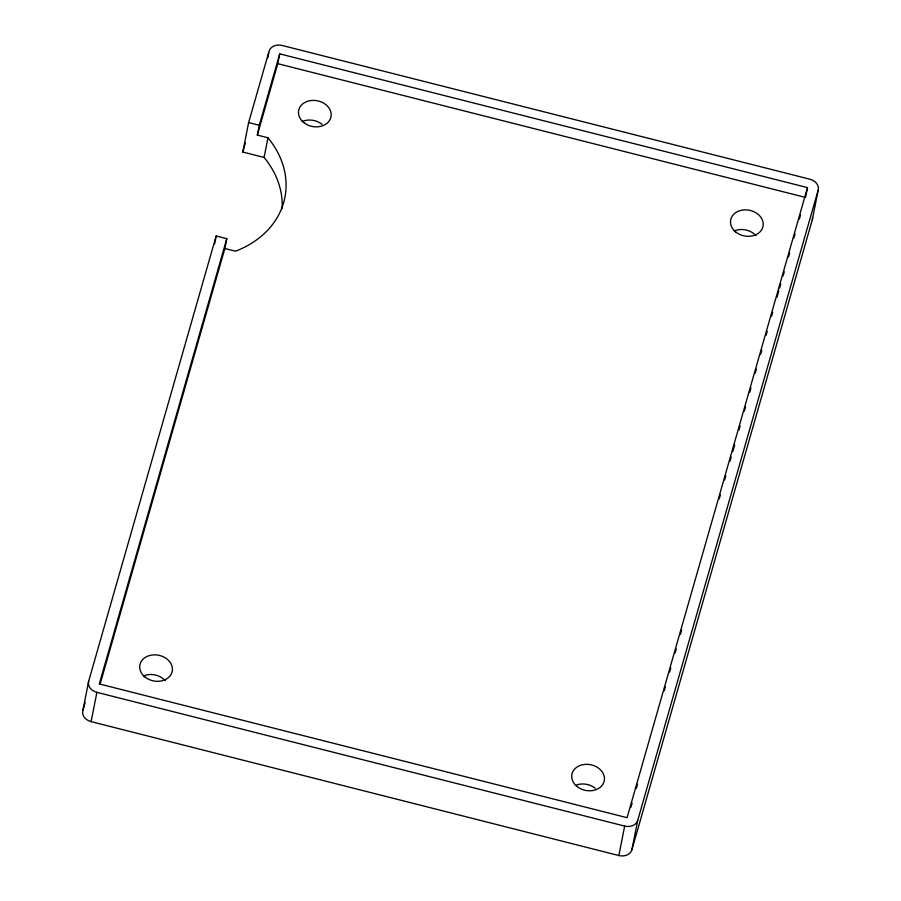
<?xml version="1.0" encoding="UTF-8"?>
<svg xmlns="http://www.w3.org/2000/svg" width="901" height="901" viewBox="0 0 901 901"><rect width="100%" height="100%" fill="white"/><g stroke="black" fill="none" stroke-linecap="round" stroke-linejoin="round"><path stroke-width="1.35" d="M282.092 208.604A99.898 79.367 11.2 0 0 264.083 157.427L242.797 152.032L248.631 122.57L269.084 51.166A10.981 8.728 11.2 0 1 282.126 45.467L809.909 179.209A10.981 8.728 11.2 0 1 818.142 190.302L812.308 219.765L631.883 849.834A10.981 8.728 11.2 0 1 618.841 855.533L91.091 721.633A10.981 8.728 11.2 0 1 82.858 710.54L88.658 681.235L216.161 235.983L226.804 238.686L224.856 248.507L100.067 684.276M91.091 721.633L96.891 692.34A10.981 8.728 11.2 0 1 88.658 681.235M214.573 244.025L216.161 235.983M267.755 57.855L268.813 52.506M264.083 157.427L267.969 137.785L257.337 135.094L259.274 125.273L279.727 53.857L807.499 187.611L805.562 197.432L277.778 63.678L279.727 53.857M618.841 855.533L624.675 826.082A10.981 8.728 11.2 0 0 637.717 820.383L818.142 190.302M631.883 849.834L637.717 820.383M82.858 710.54L85.178 702.42M242.797 152.032L245.5 142.595M226.804 238.686L99.301 683.938L627.073 817.68L807.499 187.611M257.337 135.094L277.778 63.678M630.937 807.217L632.108 803.163M636.365 788.285L637.525 784.23M664.24 690.943L665.4 686.889M669.657 672.011L670.817 667.956M675.074 653.079L676.246 649.024M680.503 634.158L681.663 630.092M719.212 498.94L720.383 494.886M724.641 480.019L725.801 475.953M730.058 461.087L731.218 457.032M732.772 451.626L734.709 444.857M738.966 429.991L740.126 425.936M744.384 411.059L745.544 407.004M749.801 392.126L750.961 388.072M755.229 373.205L756.389 369.14M760.647 354.273L761.807 350.219M766.064 335.341L767.224 331.286M771.481 316.409L772.653 312.354M776.91 297.488L778.847 290.719M779.613 288.016L780.784 283.961M783.104 275.852L784.264 271.798M788.521 256.92L789.681 252.866M793.939 237.988L795.099 233.933M799.367 219.067L800.527 215.001M248.631 122.57L259.274 125.273M224.856 248.507L235.499 251.199A99.898 79.367 11.2 0 0 267.969 137.785M96.891 692.34L624.675 826.082M575.457 785.424A16.477 13.087 11.2 0 1 595.291 788.307M734.225 230.96A16.477 13.087 11.2 0 1 755.984 235.69M143.439 675.953A16.477 13.087 11.2 0 1 165.198 680.672M812.567 217.501A10.981 8.728 11.2 0 1 812.308 219.765M302.218 121.489A16.477 13.087 11.2 0 1 322.051 124.361M144.96 676.978A16.477 13.087 11.2 0 0 172.023 672.123A16.477 13.087 11.2 0 0 151.21 655.151A16.477 13.087 11.2 0 0 144.96 676.978M576.967 786.449A16.477 13.087 11.2 0 0 604.042 781.606A16.477 13.087 11.2 0 0 583.217 764.622A16.477 13.087 11.2 0 0 576.967 786.449M735.745 231.985A16.477 13.087 11.2 0 0 762.809 227.142A16.477 13.087 11.2 0 0 741.996 210.158A16.477 13.087 11.2 0 0 735.745 231.985M303.727 122.513A16.477 13.087 11.2 0 0 330.802 117.659A16.477 13.087 11.2 0 0 309.978 100.687A16.477 13.087 11.2 0 0 303.727 122.513"/></g></svg>
